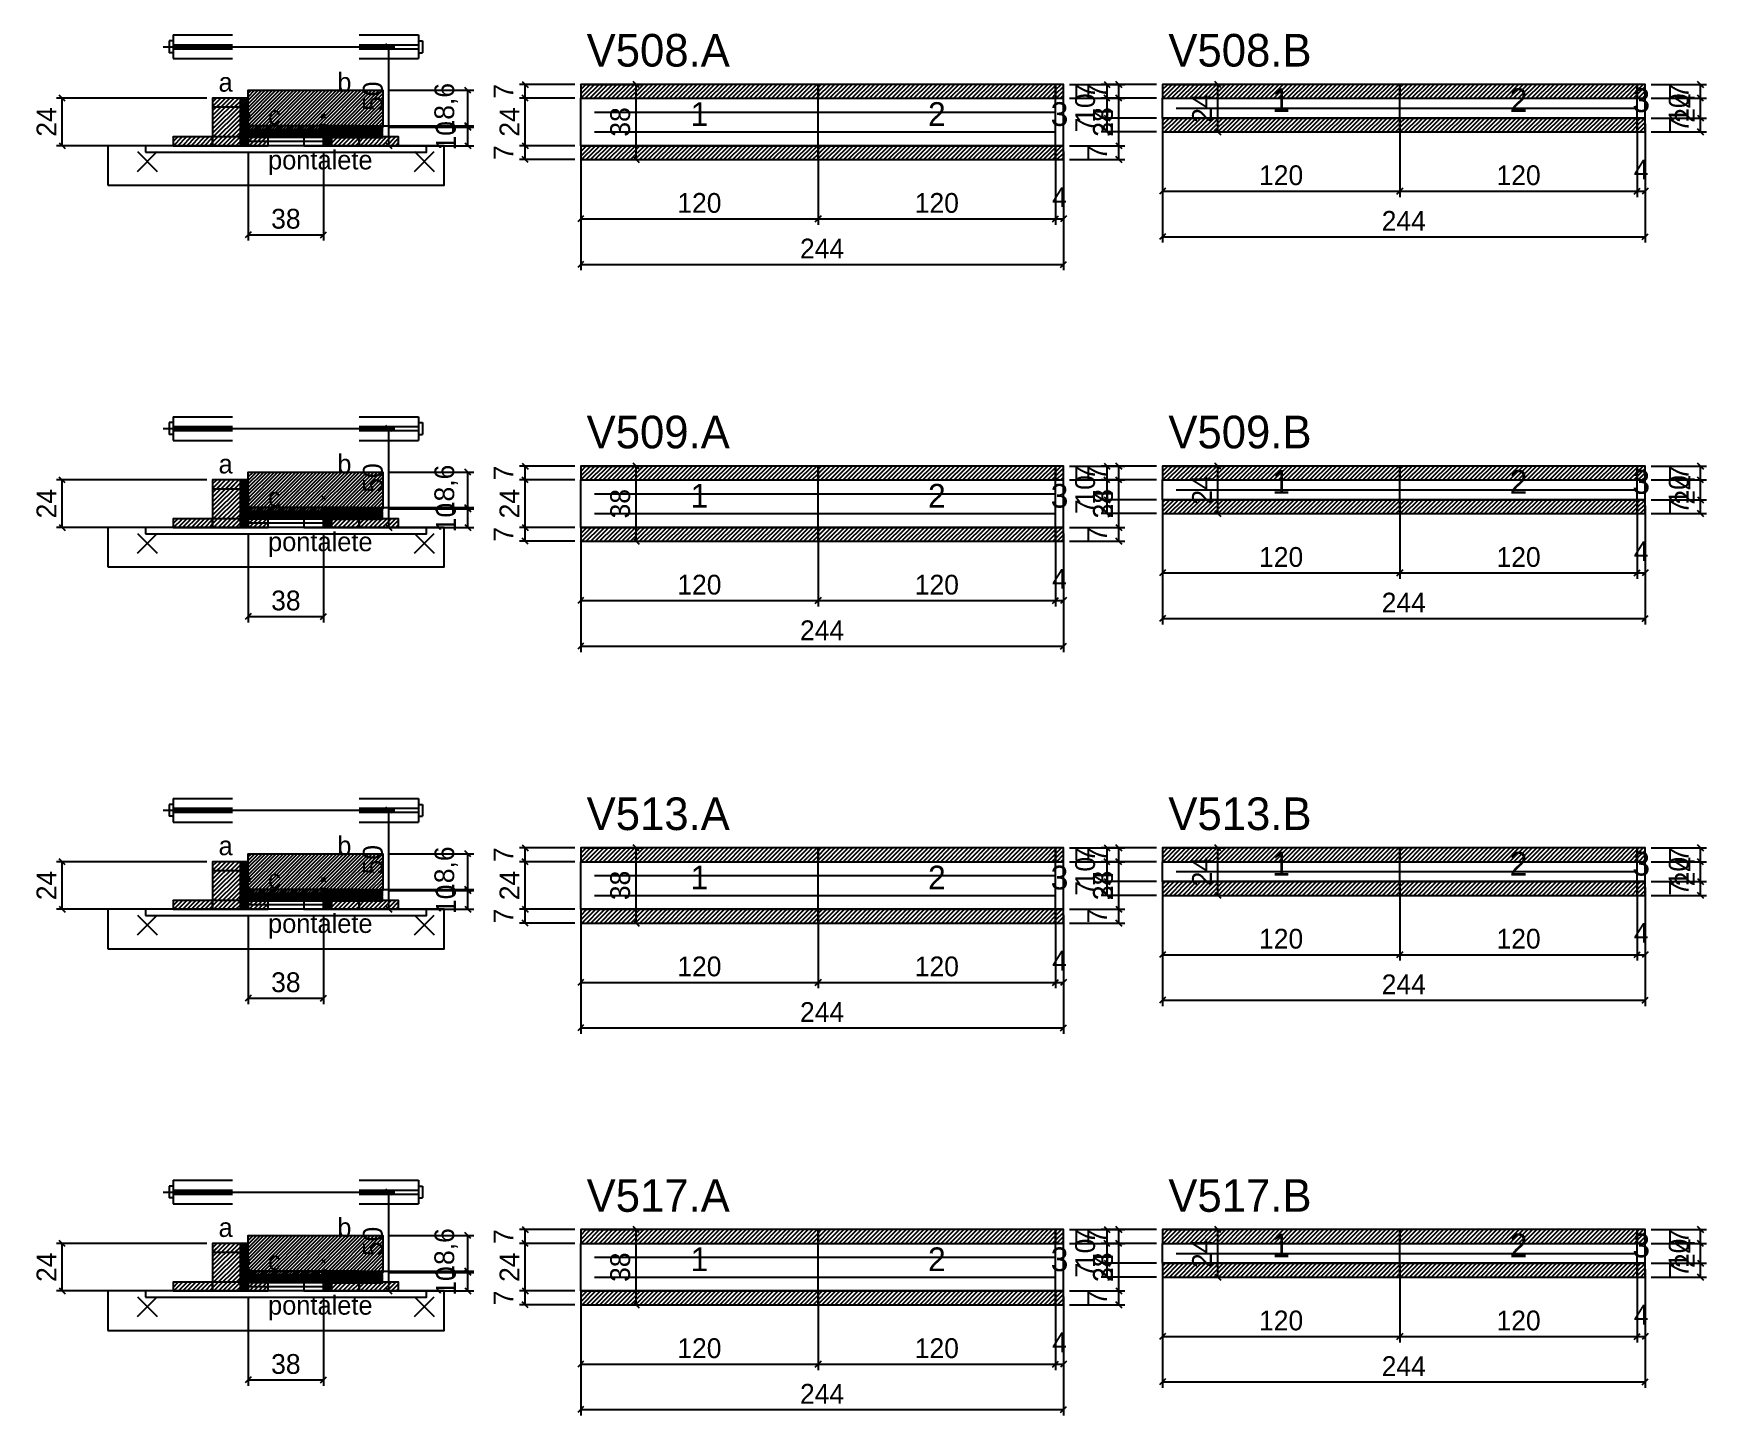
# Model space of a CAD drawing. Extents: x -10500 to 3070, y -5298 to 1250.
# Drawn here: x -69 to 777, y -4526 to -3827 of the extents above; entities that cross this region are included whole.
import ezdxf
from ezdxf.enums import TextEntityAlignment as Align

# ---------------------------------------------------------------- set-up
doc = ezdxf.new("R2010")
doc.units = 0
for name, color, linetype in [('5', 5, 'Continuous'), ('barrote', 126, 'Continuous'), ('CONCRETO', 251, 'Continuous'), ('COTA', 241, 'Continuous'), ('detalhes', 7, 'Continuous'), ('ESTRUTURACAO', 7, 'Continuous'), ('Hachura', 251, 'Continuous'), ('Madeira', 126, 'Continuous'), ('NOMENCLATURA', 7, 'Continuous'), ('Painéis', 200, 'Continuous'), ('presilha', 224, 'Continuous'), ('SARR_2.2x7', 40, 'Continuous'), ('SCO-___-LAJ', 224, 'Continuous'), ('TENSOR', 224, 'Continuous')]:
    doc.layers.add(name, color=color, linetype=linetype)
doc.dimstyles.new('PAINEL', dxfattribs={"dimtxt": 10, "dimasz": 3, "dimexe": 3, "dimexo": 3, "dimgap": 3, "dimtad": 1, "dimblk": 'OBLIQUE', "dimblk1": 'OBLIQUE', "dimcen": 2.5, "dimclrd": 4, "dimclre": 4, "dimclrt": 240, "dimazin": 3, "dimtfac": 1, "dimtmove": 0, "dimatfit": 3})

# ---------------------------------------------------------------- blocks, each defined once
blk = doc.blocks.new('PAR_ESQ')
for p, q in [((-1, -1), (1, 1)), ((-1, 1), (1, -1))]:
    blk.add_line(p, q)
blk = doc.blocks.new('PAR_FUNDO_ESQ')
for p, q in [((-1, -1), (1, 1)), ((-1, 1), (1, -1))]:
    blk.add_line(p, q)
blk = doc.blocks.new('PAR_FUNDO_DIR')
for p, q in [((-1, -1), (1, 1)), ((-1, 1), (1, -1))]:
    blk.add_line(p, q)
blk = doc.blocks.new('par_int_esq')
for p, q in [((-1, -1), (1, 1)), ((-1, 1), (1, -1))]:
    blk.add_line(p, q)
blk = doc.blocks.new('par_int_dir')
for p, q in [((-1, -1), (1, 1)), ((-1, 1), (1, -1))]:
    blk.add_line(p, q)
blk = doc.blocks.new('_OBLIQUE')
at = {"color": 0, "linetype": 'BYBLOCK'}
blk.add_line((-0.5, -0.5), (0.5, 0.5), dxfattribs=at)

msp = doc.modelspace()

# ---------------------------------------------------------------- hatches: boundary and pattern name
at = {"layer": 'COTA'}
h = msp.add_hatch(dxfattribs=at)
h.set_pattern_fill('ANSI31', scale=0.5)
h.paths.add_polyline_path([(208, -3860), (328, -3860), (328, -3853), (208, -3853)])
h = msp.add_hatch(dxfattribs=at)
h.set_pattern_fill('ANSI31', scale=0.5)
h.paths.add_polyline_path([(328, -3860), (448, -3860), (448, -3853), (328, -3853)])
h = msp.add_hatch(dxfattribs=at)
h.set_pattern_fill('ANSI31', scale=0.5)
h.paths.add_polyline_path([(448, -3860), (452, -3860), (452, -3853), (448, -3853)])
h = msp.add_hatch(dxfattribs=at)
h.set_pattern_fill('ANSI31', scale=0.5)
h.paths.add_polyline_path([(502, -3860), (622, -3860), (622, -3853), (502, -3853)])
h = msp.add_hatch(dxfattribs=at)
h.set_pattern_fill('ANSI31', scale=0.5)
h.paths.add_polyline_path([(622, -3860), (742, -3860), (742, -3853), (622, -3853)])
h = msp.add_hatch(dxfattribs=at)
h.set_pattern_fill('ANSI31', scale=0.5)
h.paths.add_polyline_path([(742, -3860), (746, -3860), (746, -3853), (742, -3853)])
h = msp.add_hatch(dxfattribs=at)
h.set_pattern_fill('ANSI31', scale=0.4)
h.paths.add_polyline_path([(40, -3876), (40, -3856), (108, -3856), (108, -3874.6), (78, -3874.6), (78, -3876)])
h = msp.add_hatch(dxfattribs=at)
h.set_pattern_fill('ANSI31', scale=0.5)
h.paths.add_polyline_path([(502, -3877), (622, -3877), (622, -3870), (502, -3870)])
h = msp.add_hatch(dxfattribs=at)
h.set_pattern_fill('ANSI31', scale=0.5)
h.paths.add_polyline_path([(622, -3877), (742, -3877), (742, -3870), (622, -3870)])
h = msp.add_hatch(dxfattribs=at)
h.set_pattern_fill('ANSI31', scale=0.5)
h.paths.add_polyline_path([(742, -3877), (746, -3877), (746, -3870), (742, -3870)])
h = msp.add_hatch(dxfattribs=at)
h.set_pattern_fill('ANSI31', scale=0.5)
h.paths.add_polyline_path([(208, -3891), (328, -3891), (328, -3884), (208, -3884)])
h = msp.add_hatch(dxfattribs=at)
h.set_pattern_fill('ANSI31', scale=0.5)
h.paths.add_polyline_path([(328, -3891), (448, -3891), (448, -3884), (328, -3884)])
h = msp.add_hatch(dxfattribs=at)
h.set_pattern_fill('ANSI31', scale=0.5)
h.paths.add_polyline_path([(448, -3891), (452, -3891), (452, -3884), (448, -3884)])
h = msp.add_hatch(dxfattribs=at)
h.set_pattern_fill('ANSI31', scale=0.4)
h.paths.add_polyline_path([(40, -4069), (40, -4049), (108, -4049), (108, -4067.6), (78, -4067.6), (78, -4069)])
h = msp.add_hatch(dxfattribs=at)
h.set_pattern_fill('ANSI31', scale=0.5)
h.paths.add_polyline_path([(208, -4053), (328, -4053), (328, -4046), (208, -4046)])
h = msp.add_hatch(dxfattribs=at)
h.set_pattern_fill('ANSI31', scale=0.5)
h.paths.add_polyline_path([(328, -4053), (448, -4053), (448, -4046), (328, -4046)])
h = msp.add_hatch(dxfattribs=at)
h.set_pattern_fill('ANSI31', scale=0.5)
h.paths.add_polyline_path([(448, -4053), (452, -4053), (452, -4046), (448, -4046)])
h = msp.add_hatch(dxfattribs=at)
h.set_pattern_fill('ANSI31', scale=0.5)
h.paths.add_polyline_path([(502, -4053), (622, -4053), (622, -4046), (502, -4046)])
h = msp.add_hatch(dxfattribs=at)
h.set_pattern_fill('ANSI31', scale=0.5)
h.paths.add_polyline_path([(622, -4053), (742, -4053), (742, -4046), (622, -4046)])
h = msp.add_hatch(dxfattribs=at)
h.set_pattern_fill('ANSI31', scale=0.5)
h.paths.add_polyline_path([(742, -4053), (746, -4053), (746, -4046), (742, -4046)])
h = msp.add_hatch(dxfattribs=at)
h.set_pattern_fill('ANSI31', scale=0.5)
h.paths.add_polyline_path([(502, -4070), (622, -4070), (622, -4063), (502, -4063)])
h = msp.add_hatch(dxfattribs=at)
h.set_pattern_fill('ANSI31', scale=0.5)
h.paths.add_polyline_path([(622, -4070), (742, -4070), (742, -4063), (622, -4063)])
h = msp.add_hatch(dxfattribs=at)
h.set_pattern_fill('ANSI31', scale=0.5)
h.paths.add_polyline_path([(742, -4070), (746, -4070), (746, -4063), (742, -4063)])
h = msp.add_hatch(dxfattribs=at)
h.set_pattern_fill('ANSI31', scale=0.5)
h.paths.add_polyline_path([(208, -4084), (328, -4084), (328, -4077), (208, -4077)])
h = msp.add_hatch(dxfattribs=at)
h.set_pattern_fill('ANSI31', scale=0.5)
h.paths.add_polyline_path([(328, -4084), (448, -4084), (448, -4077), (328, -4077)])
h = msp.add_hatch(dxfattribs=at)
h.set_pattern_fill('ANSI31', scale=0.5)
h.paths.add_polyline_path([(448, -4084), (452, -4084), (452, -4077), (448, -4077)])
h = msp.add_hatch(dxfattribs=at)
h.set_pattern_fill('ANSI31', scale=0.4)
h.paths.add_polyline_path([(40, -4262), (40, -4242), (108, -4242), (108, -4260.6), (78, -4260.6), (78, -4262)])
h = msp.add_hatch(dxfattribs=at)
h.set_pattern_fill('ANSI31', scale=0.5)
h.paths.add_polyline_path([(208, -4246), (328, -4246), (328, -4239), (208, -4239)])
h = msp.add_hatch(dxfattribs=at)
h.set_pattern_fill('ANSI31', scale=0.5)
h.paths.add_polyline_path([(328, -4246), (448, -4246), (448, -4239), (328, -4239)])
h = msp.add_hatch(dxfattribs=at)
h.set_pattern_fill('ANSI31', scale=0.5)
h.paths.add_polyline_path([(448, -4246), (452, -4246), (452, -4239), (448, -4239)])
h = msp.add_hatch(dxfattribs=at)
h.set_pattern_fill('ANSI31', scale=0.5)
h.paths.add_polyline_path([(502, -4246), (622, -4246), (622, -4239), (502, -4239)])
h = msp.add_hatch(dxfattribs=at)
h.set_pattern_fill('ANSI31', scale=0.5)
h.paths.add_polyline_path([(622, -4246), (742, -4246), (742, -4239), (622, -4239)])
h = msp.add_hatch(dxfattribs=at)
h.set_pattern_fill('ANSI31', scale=0.5)
h.paths.add_polyline_path([(742, -4246), (746, -4246), (746, -4239), (742, -4239)])
h = msp.add_hatch(dxfattribs=at)
h.set_pattern_fill('ANSI31', scale=0.5)
h.paths.add_polyline_path([(502, -4263), (622, -4263), (622, -4256), (502, -4256)])
h = msp.add_hatch(dxfattribs=at)
h.set_pattern_fill('ANSI31', scale=0.5)
h.paths.add_polyline_path([(622, -4263), (742, -4263), (742, -4256), (622, -4256)])
h = msp.add_hatch(dxfattribs=at)
h.set_pattern_fill('ANSI31', scale=0.5)
h.paths.add_polyline_path([(742, -4263), (746, -4263), (746, -4256), (742, -4256)])
h = msp.add_hatch(dxfattribs=at)
h.set_pattern_fill('ANSI31', scale=0.5)
h.paths.add_polyline_path([(208, -4277), (328, -4277), (328, -4270), (208, -4270)])
h = msp.add_hatch(dxfattribs=at)
h.set_pattern_fill('ANSI31', scale=0.5)
h.paths.add_polyline_path([(328, -4277), (448, -4277), (448, -4270), (328, -4270)])
h = msp.add_hatch(dxfattribs=at)
h.set_pattern_fill('ANSI31', scale=0.5)
h.paths.add_polyline_path([(448, -4277), (452, -4277), (452, -4270), (448, -4270)])
h = msp.add_hatch(dxfattribs=at)
h.set_pattern_fill('ANSI31', scale=0.4)
h.paths.add_polyline_path([(40, -4455), (40, -4435), (108, -4435), (108, -4453.6), (78, -4453.6), (78, -4455)])
h = msp.add_hatch(dxfattribs=at)
h.set_pattern_fill('ANSI31', scale=0.5)
h.paths.add_polyline_path([(208, -4439), (328, -4439), (328, -4432), (208, -4432)])
h = msp.add_hatch(dxfattribs=at)
h.set_pattern_fill('ANSI31', scale=0.5)
h.paths.add_polyline_path([(328, -4439), (448, -4439), (448, -4432), (328, -4432)])
h = msp.add_hatch(dxfattribs=at)
h.set_pattern_fill('ANSI31', scale=0.5)
h.paths.add_polyline_path([(448, -4439), (452, -4439), (452, -4432), (448, -4432)])
h = msp.add_hatch(dxfattribs=at)
h.set_pattern_fill('ANSI31', scale=0.5)
h.paths.add_polyline_path([(502, -4439), (622, -4439), (622, -4432), (502, -4432)])
h = msp.add_hatch(dxfattribs=at)
h.set_pattern_fill('ANSI31', scale=0.5)
h.paths.add_polyline_path([(622, -4439), (742, -4439), (742, -4432), (622, -4432)])
h = msp.add_hatch(dxfattribs=at)
h.set_pattern_fill('ANSI31', scale=0.5)
h.paths.add_polyline_path([(742, -4439), (746, -4439), (746, -4432), (742, -4432)])
h = msp.add_hatch(dxfattribs=at)
h.set_pattern_fill('ANSI31', scale=0.5)
h.paths.add_polyline_path([(502, -4456), (622, -4456), (622, -4449), (502, -4449)])
h = msp.add_hatch(dxfattribs=at)
h.set_pattern_fill('ANSI31', scale=0.5)
h.paths.add_polyline_path([(622, -4456), (742, -4456), (742, -4449), (622, -4449)])
h = msp.add_hatch(dxfattribs=at)
h.set_pattern_fill('ANSI31', scale=0.5)
h.paths.add_polyline_path([(742, -4456), (746, -4456), (746, -4449), (742, -4449)])
h = msp.add_hatch(dxfattribs=at)
h.set_pattern_fill('ANSI31', scale=0.5)
h.paths.add_polyline_path([(208, -4470), (328, -4470), (328, -4463), (208, -4463)])
h = msp.add_hatch(dxfattribs=at)
h.set_pattern_fill('ANSI31', scale=0.5)
h.paths.add_polyline_path([(328, -4470), (448, -4470), (448, -4463), (328, -4463)])
h = msp.add_hatch(dxfattribs=at)
h.set_pattern_fill('ANSI31', scale=0.5)
h.paths.add_polyline_path([(448, -4470), (452, -4470), (452, -4463), (448, -4463)])
at = {"layer": 'Hachura'}
h = msp.add_hatch(dxfattribs=at)
h.set_pattern_fill('ANSI31', scale=0.5)
h.paths.add_polyline_path([(22, -3884), (36, -3884), (36, -3860), (22, -3860)])
h = msp.add_hatch(dxfattribs=at)
h.set_pattern_fill('ANSI31', scale=0.5)
h.paths.add_polyline_path([(22, -3864.4), (36, -3864.4), (36, -3860), (22, -3860)])
h = msp.add_hatch(dxfattribs=at)
h.set_pattern_fill('SOLID')
h.paths.add_polyline_path([(36, -3884), (40, -3884), (40, -3860), (36, -3860)])
h = msp.add_hatch(dxfattribs=at)
h.set_pattern_fill('ANSI31', scale=0.5)
h.paths.add_polyline_path([(2, -3884), (22, -3884), (22, -3879.6), (2, -3879.6)])
h = msp.add_hatch(dxfattribs=at)
h.set_pattern_fill('SOLID')
h.paths.add_polyline_path([(40, -3879.6), (78, -3879.6), (78, -3876), (40, -3876)])
h = msp.add_hatch(dxfattribs=at)
h.set_pattern_fill('ANSI31', scale=0.5)
h.paths.add_polyline_path([(40, -3884), (50, -3884), (50, -3879.6), (40, -3879.6)])
h = msp.add_hatch(dxfattribs=at)
h.set_pattern_fill('SOLID')
h.paths.add_polyline_path([(78, -3884), (82, -3884), (82, -3874), (78, -3874)])
h = msp.add_hatch(dxfattribs=at)
h.set_pattern_fill('SOLID')
h.paths.add_polyline_path([(78, -3874), (108, -3874), (108, -3880), (78, -3880)])
h = msp.add_hatch(dxfattribs=at)
h.set_pattern_fill('ANSI31', scale=0.5)
h.paths.add_polyline_path([(82, -3884), (96, -3884), (96, -3874), (82, -3874)])
h = msp.add_hatch(dxfattribs=at)
h.set_pattern_fill('ANSI31', scale=0.5)
h.paths.add_polyline_path([(82, -3878.4), (96, -3878.4), (96, -3874), (82, -3874)])
h = msp.add_hatch(dxfattribs=at)
h.set_pattern_fill('ANSI31', scale=0.5)
h.paths.add_polyline_path([(96, -3884), (116, -3884), (116, -3879.6), (96, -3879.6)])
h = msp.add_hatch(dxfattribs=at)
h.set_pattern_fill('ANSI31', scale=0.5)
h.paths.add_polyline_path([(22, -4077), (36, -4077), (36, -4053), (22, -4053)])
h = msp.add_hatch(dxfattribs=at)
h.set_pattern_fill('ANSI31', scale=0.5)
h.paths.add_polyline_path([(22, -4057.4), (36, -4057.4), (36, -4053), (22, -4053)])
h = msp.add_hatch(dxfattribs=at)
h.set_pattern_fill('SOLID')
h.paths.add_polyline_path([(36, -4077), (40, -4077), (40, -4053), (36, -4053)])
h = msp.add_hatch(dxfattribs=at)
h.set_pattern_fill('SOLID')
h.paths.add_polyline_path([(78, -4077), (82, -4077), (82, -4067), (78, -4067)])
h = msp.add_hatch(dxfattribs=at)
h.set_pattern_fill('SOLID')
h.paths.add_polyline_path([(78, -4067), (108, -4067), (108, -4073), (78, -4073)])
h = msp.add_hatch(dxfattribs=at)
h.set_pattern_fill('ANSI31', scale=0.5)
h.paths.add_polyline_path([(82, -4077), (96, -4077), (96, -4067), (82, -4067)])
h = msp.add_hatch(dxfattribs=at)
h.set_pattern_fill('ANSI31', scale=0.5)
h.paths.add_polyline_path([(82, -4071.4), (96, -4071.4), (96, -4067), (82, -4067)])
h = msp.add_hatch(dxfattribs=at)
h.set_pattern_fill('ANSI31', scale=0.5)
h.paths.add_polyline_path([(2, -4077), (22, -4077), (22, -4072.6), (2, -4072.6)])
h = msp.add_hatch(dxfattribs=at)
h.set_pattern_fill('SOLID')
h.paths.add_polyline_path([(40, -4072.6), (78, -4072.6), (78, -4069), (40, -4069)])
h = msp.add_hatch(dxfattribs=at)
h.set_pattern_fill('ANSI31', scale=0.5)
h.paths.add_polyline_path([(40, -4077), (50, -4077), (50, -4072.6), (40, -4072.6)])
h = msp.add_hatch(dxfattribs=at)
h.set_pattern_fill('ANSI31', scale=0.5)
h.paths.add_polyline_path([(96, -4077), (116, -4077), (116, -4072.6), (96, -4072.6)])
h = msp.add_hatch(dxfattribs=at)
h.set_pattern_fill('ANSI31', scale=0.5)
h.paths.add_polyline_path([(22, -4270), (36, -4270), (36, -4246), (22, -4246)])
h = msp.add_hatch(dxfattribs=at)
h.set_pattern_fill('ANSI31', scale=0.5)
h.paths.add_polyline_path([(22, -4250.4), (36, -4250.4), (36, -4246), (22, -4246)])
h = msp.add_hatch(dxfattribs=at)
h.set_pattern_fill('SOLID')
h.paths.add_polyline_path([(36, -4270), (40, -4270), (40, -4246), (36, -4246)])
h = msp.add_hatch(dxfattribs=at)
h.set_pattern_fill('SOLID')
h.paths.add_polyline_path([(78, -4270), (82, -4270), (82, -4260), (78, -4260)])
h = msp.add_hatch(dxfattribs=at)
h.set_pattern_fill('SOLID')
h.paths.add_polyline_path([(78, -4260), (108, -4260), (108, -4266), (78, -4266)])
h = msp.add_hatch(dxfattribs=at)
h.set_pattern_fill('ANSI31', scale=0.5)
h.paths.add_polyline_path([(82, -4270), (96, -4270), (96, -4260), (82, -4260)])
h = msp.add_hatch(dxfattribs=at)
h.set_pattern_fill('ANSI31', scale=0.5)
h.paths.add_polyline_path([(82, -4264.4), (96, -4264.4), (96, -4260), (82, -4260)])
h = msp.add_hatch(dxfattribs=at)
h.set_pattern_fill('ANSI31', scale=0.5)
h.paths.add_polyline_path([(2, -4270), (22, -4270), (22, -4265.6), (2, -4265.6)])
h = msp.add_hatch(dxfattribs=at)
h.set_pattern_fill('SOLID')
h.paths.add_polyline_path([(40, -4265.6), (78, -4265.6), (78, -4262), (40, -4262)])
h = msp.add_hatch(dxfattribs=at)
h.set_pattern_fill('ANSI31', scale=0.5)
h.paths.add_polyline_path([(40, -4270), (50, -4270), (50, -4265.6), (40, -4265.6)])
h = msp.add_hatch(dxfattribs=at)
h.set_pattern_fill('ANSI31', scale=0.5)
h.paths.add_polyline_path([(96, -4270), (116, -4270), (116, -4265.6), (96, -4265.6)])
h = msp.add_hatch(dxfattribs=at)
h.set_pattern_fill('ANSI31', scale=0.5)
h.paths.add_polyline_path([(22, -4463), (36, -4463), (36, -4439), (22, -4439)])
h = msp.add_hatch(dxfattribs=at)
h.set_pattern_fill('ANSI31', scale=0.5)
h.paths.add_polyline_path([(22, -4443.4), (36, -4443.4), (36, -4439), (22, -4439)])
h = msp.add_hatch(dxfattribs=at)
h.set_pattern_fill('SOLID')
h.paths.add_polyline_path([(36, -4463), (40, -4463), (40, -4439), (36, -4439)])
h = msp.add_hatch(dxfattribs=at)
h.set_pattern_fill('SOLID')
h.paths.add_polyline_path([(40, -4458.6), (78, -4458.6), (78, -4455), (40, -4455)])
h = msp.add_hatch(dxfattribs=at)
h.set_pattern_fill('SOLID')
h.paths.add_polyline_path([(78, -4463), (82, -4463), (82, -4453), (78, -4453)])
h = msp.add_hatch(dxfattribs=at)
h.set_pattern_fill('SOLID')
h.paths.add_polyline_path([(78, -4453), (108, -4453), (108, -4459), (78, -4459)])
h = msp.add_hatch(dxfattribs=at)
h.set_pattern_fill('ANSI31', scale=0.5)
h.paths.add_polyline_path([(82, -4463), (96, -4463), (96, -4453), (82, -4453)])
h = msp.add_hatch(dxfattribs=at)
h.set_pattern_fill('ANSI31', scale=0.5)
h.paths.add_polyline_path([(82, -4457.4), (96, -4457.4), (96, -4453), (82, -4453)])
h = msp.add_hatch(dxfattribs=at)
h.set_pattern_fill('ANSI31', scale=0.5)
h.paths.add_polyline_path([(2, -4463), (22, -4463), (22, -4458.6), (2, -4458.6)])
h = msp.add_hatch(dxfattribs=at)
h.set_pattern_fill('ANSI31', scale=0.5)
h.paths.add_polyline_path([(40, -4463), (50, -4463), (50, -4458.6), (40, -4458.6)])
h = msp.add_hatch(dxfattribs=at)
h.set_pattern_fill('ANSI31', scale=0.5)
h.paths.add_polyline_path([(96, -4463), (116, -4463), (116, -4458.6), (96, -4458.6)])
at = {"layer": 'HACHURACONCRETO'}
h = msp.add_hatch(dxfattribs=at)
h.set_pattern_fill('ANSI31', scale=0.3)
h.paths.add_polyline_path([(40, -3879.6), (78, -3879.6), (78, -3874), (40, -3874)])
h = msp.add_hatch(dxfattribs=at)
h.set_pattern_fill('ANSI31', scale=0.3)
h.paths.add_polyline_path([(40, -4072.6), (78, -4072.6), (78, -4067), (40, -4067)])
h = msp.add_hatch(dxfattribs=at)
h.set_pattern_fill('ANSI31', scale=0.3)
h.paths.add_polyline_path([(40, -4265.6), (78, -4265.6), (78, -4260), (40, -4260)])
h = msp.add_hatch(dxfattribs=at)
h.set_pattern_fill('ANSI31', scale=0.3)
h.paths.add_polyline_path([(40, -4458.6), (78, -4458.6), (78, -4453), (40, -4453)])

# ---------------------------------------------------------------- linework, layer by layer
for p, q in [((2, -3828), (32, -3828)), ((2, -3828), (2, -3840)), ((96, -3828), (126, -3828)), ((126, -3828), (126, -3840)), ((0, -3831), (0, -3837)), ((2, -3831), (0, -3831)), ((2, -3837), (0, -3837)), ((2, -3833), (32, -3833)), ((2, -3835), (32, -3835)), ((96, -3833), (126, -3833)), ((96, -3835), (126, -3835)), ((126, -3831), (128, -3831)), ((126, -3837), (128, -3837)), ((128, -3831), (128, -3837)), ((2, -3840), (32, -3840)), ((96, -3840), (126, -3840)), ((0, -4024), (0, -4030)), ((2, -4024), (0, -4024)), ((2, -4021), (32, -4021)), ((2, -4021), (2, -4033)), ((96, -4021), (126, -4021)), ((126, -4021), (126, -4033)), ((126, -4024), (128, -4024)), ((128, -4024), (128, -4030)), ((2, -4030), (0, -4030)), ((2, -4026), (32, -4026)), ((2, -4028), (32, -4028)), ((2, -4033), (32, -4033)), ((96, -4026), (126, -4026)), ((96, -4028), (126, -4028)), ((96, -4033), (126, -4033)), ((126, -4030), (128, -4030)), ((0, -4217), (0, -4223)), ((2, -4217), (0, -4217)), ((2, -4214), (32, -4214)), ((2, -4214), (2, -4226)), ((2, -4219), (32, -4219)), ((96, -4214), (126, -4214)), ((96, -4219), (126, -4219)), ((126, -4214), (126, -4226)), ((126, -4217), (128, -4217)), ((128, -4217), (128, -4223)), ((2, -4223), (0, -4223)), ((2, -4221), (32, -4221)), ((2, -4226), (32, -4226)), ((96, -4221), (126, -4221)), ((96, -4226), (126, -4226)), ((126, -4223), (128, -4223)), ((0, -4410), (0, -4416)), ((2, -4410), (0, -4410)), ((2, -4407), (32, -4407)), ((2, -4407), (2, -4419)), ((2, -4412), (32, -4412)), ((96, -4407), (126, -4407)), ((96, -4412), (126, -4412)), ((126, -4407), (126, -4419)), ((126, -4410), (128, -4410)), ((128, -4410), (128, -4416)), ((2, -4416), (0, -4416)), ((2, -4414), (32, -4414)), ((2, -4419), (32, -4419)), ((96, -4414), (126, -4414)), ((96, -4419), (126, -4419)), ((126, -4416), (128, -4416))]:
    msp.add_line(p, q)
at = {"layer": 'BARRA_ANCORAGEM'}
for p, q in [((40, -3876.3), (78, -3876.3)), ((40, -3878.3), (40, -3876.3)), ((40, -3878.3), (78, -3878.3)), ((40, -3879.7), (78, -3879.7)), ((40, -3881.7), (40, -3879.7)), ((78, -3878.3), (78, -3876.3)), ((78, -3881.7), (78, -3879.7)), ((40, -3881.7), (78, -3881.7)), ((40, -4069.3), (78, -4069.3)), ((40, -4071.3), (40, -4069.3)), ((40, -4071.3), (78, -4071.3)), ((40, -4072.7), (78, -4072.7)), ((40, -4074.7), (40, -4072.7)), ((40, -4074.7), (78, -4074.7)), ((78, -4071.3), (78, -4069.3)), ((78, -4074.7), (78, -4072.7)), ((40, -4262.3), (78, -4262.3)), ((40, -4264.3), (40, -4262.3)), ((40, -4264.3), (78, -4264.3)), ((40, -4265.7), (78, -4265.7)), ((40, -4267.7), (40, -4265.7)), ((40, -4267.7), (78, -4267.7)), ((78, -4264.3), (78, -4262.3)), ((78, -4267.7), (78, -4265.7)), ((40, -4455.3), (78, -4455.3)), ((40, -4457.3), (40, -4455.3)), ((78, -4457.3), (78, -4455.3)), ((40, -4457.3), (78, -4457.3)), ((40, -4458.7), (78, -4458.7)), ((40, -4460.7), (40, -4458.7)), ((40, -4460.7), (78, -4460.7)), ((78, -4460.7), (78, -4458.7))]:
    msp.add_line(p, q, dxfattribs=at)
at = {"layer": 'barrote'}
for points in [[(-31, -3904), (139, -3904), (139, -3884), (-31, -3884)], [(-31, -4097), (139, -4097), (139, -4077), (-31, -4077)], [(-31, -4290), (139, -4290), (139, -4270), (-31, -4270)], [(-31, -4483), (139, -4483), (139, -4463), (-31, -4463)]]:
    msp.add_lwpolyline(points, close=True, dxfattribs=at)
at = {"layer": 'CONCRETO'}
for points in [[(40, -3876), (40, -3856), (108, -3856), (108, -3874.6), (78, -3874.6), (78, -3876)], [(40, -4069), (40, -4049), (108, -4049), (108, -4067.6), (78, -4067.6), (78, -4069)], [(40, -4262), (40, -4242), (108, -4242), (108, -4260.6), (78, -4260.6), (78, -4262)], [(40, -4455), (40, -4435), (108, -4435), (108, -4453.6), (78, -4453.6), (78, -4455)]]:
    msp.add_lwpolyline(points, close=True, dxfattribs=at)
at = {"layer": 'HACHURACONCRETO'}
for points in [[(40, -3879.6), (78, -3879.6), (78, -3874), (40, -3874)], [(40, -4072.6), (78, -4072.6), (78, -4067), (40, -4067)], [(40, -4265.6), (78, -4265.6), (78, -4260), (40, -4260)], [(40, -4458.6), (78, -4458.6), (78, -4453), (40, -4453)]]:
    msp.add_lwpolyline(points, close=True, dxfattribs=at)
at = {"layer": 'Madeira'}
for points in [[(22, -3884), (36, -3884), (36, -3860), (22, -3860)], [(22, -3864.4), (36, -3864.4), (36, -3860), (22, -3860)], [(2, -3884), (22, -3884), (22, -3879.6), (2, -3879.6)], [(22, -3884), (36, -3884), (36, -3879.6), (22, -3879.6)], [(40, -3884), (50, -3884), (50, -3879.6), (40, -3879.6)], [(68, -3884), (78, -3884), (78, -3879.6), (68, -3879.6)], [(82, -3884), (96, -3884), (96, -3874), (82, -3874)], [(82, -3878.4), (96, -3878.4), (96, -3874), (82, -3874)], [(96, -3884), (116, -3884), (116, -3879.6), (96, -3879.6)], [(22, -4077), (36, -4077), (36, -4053), (22, -4053)], [(22, -4057.4), (36, -4057.4), (36, -4053), (22, -4053)], [(82, -4077), (96, -4077), (96, -4067), (82, -4067)], [(82, -4071.4), (96, -4071.4), (96, -4067), (82, -4067)], [(2, -4077), (22, -4077), (22, -4072.6), (2, -4072.6)], [(22, -4077), (36, -4077), (36, -4072.6), (22, -4072.6)], [(40, -4077), (50, -4077), (50, -4072.6), (40, -4072.6)], [(68, -4077), (78, -4077), (78, -4072.6), (68, -4072.6)], [(96, -4077), (116, -4077), (116, -4072.6), (96, -4072.6)], [(22, -4270), (36, -4270), (36, -4246), (22, -4246)], [(22, -4250.4), (36, -4250.4), (36, -4246), (22, -4246)], [(82, -4270), (96, -4270), (96, -4260), (82, -4260)], [(82, -4264.4), (96, -4264.4), (96, -4260), (82, -4260)], [(2, -4270), (22, -4270), (22, -4265.6), (2, -4265.6)], [(22, -4270), (36, -4270), (36, -4265.6), (22, -4265.6)], [(40, -4270), (50, -4270), (50, -4265.6), (40, -4265.6)], [(68, -4270), (78, -4270), (78, -4265.6), (68, -4265.6)], [(96, -4270), (116, -4270), (116, -4265.6), (96, -4265.6)], [(22, -4463), (36, -4463), (36, -4439), (22, -4439)], [(22, -4443.4), (36, -4443.4), (36, -4439), (22, -4439)], [(82, -4463), (96, -4463), (96, -4453), (82, -4453)], [(82, -4457.4), (96, -4457.4), (96, -4453), (82, -4453)], [(2, -4463), (22, -4463), (22, -4458.6), (2, -4458.6)], [(22, -4463), (36, -4463), (36, -4458.6), (22, -4458.6)], [(40, -4463), (50, -4463), (50, -4458.6), (40, -4458.6)], [(68, -4463), (78, -4463), (78, -4458.6), (68, -4458.6)], [(96, -4463), (116, -4463), (116, -4458.6), (96, -4458.6)]]:
    msp.add_lwpolyline(points, close=True, dxfattribs=at)
at = {"layer": 'Painéis'}
for p, q in [((208, -3860), (328, -3860)), ((208, -3884), (208, -3860)), ((328, -3884), (328, -3860)), ((328, -3884), (328, -3860)), ((328, -3860), (448, -3860)), ((328, -3884), (328, -3860)), ((448, -3884), (448, -3860)), ((448, -3884), (448, -3860)), ((448, -3860), (452, -3860)), ((448, -3884), (448, -3860)), ((452, -3884), (452, -3860)), ((502, -3860), (622, -3860)), ((502, -3870), (502, -3860)), ((622, -3870), (622, -3860)), ((622, -3870), (622, -3860)), ((622, -3860), (742, -3860)), ((622, -3870), (622, -3860)), ((742, -3870), (742, -3860)), ((742, -3870), (742, -3860)), ((742, -3860), (746, -3860)), ((742, -3870), (742, -3860)), ((746, -3870), (746, -3860)), ((502, -3870), (622, -3870)), ((622, -3870), (742, -3870)), ((742, -3870), (746, -3870)), ((208, -3884), (328, -3884)), ((328, -3884), (448, -3884)), ((448, -3884), (452, -3884)), ((208, -4053), (328, -4053)), ((208, -4077), (208, -4053)), ((328, -4077), (328, -4053)), ((328, -4077), (328, -4053)), ((328, -4053), (448, -4053)), ((328, -4077), (328, -4053)), ((448, -4077), (448, -4053)), ((448, -4077), (448, -4053)), ((448, -4053), (452, -4053)), ((448, -4077), (448, -4053)), ((452, -4077), (452, -4053)), ((502, -4053), (622, -4053)), ((502, -4063), (502, -4053)), ((622, -4063), (622, -4053)), ((622, -4063), (622, -4053)), ((622, -4053), (742, -4053)), ((622, -4063), (622, -4053)), ((742, -4063), (742, -4053)), ((742, -4063), (742, -4053)), ((742, -4053), (746, -4053)), ((742, -4063), (742, -4053)), ((746, -4063), (746, -4053)), ((502, -4063), (622, -4063)), ((622, -4063), (742, -4063)), ((742, -4063), (746, -4063)), ((208, -4077), (328, -4077)), ((328, -4077), (448, -4077)), ((448, -4077), (452, -4077)), ((208, -4246), (328, -4246)), ((208, -4270), (208, -4246)), ((328, -4270), (328, -4246)), ((328, -4270), (328, -4246)), ((328, -4246), (448, -4246)), ((328, -4270), (328, -4246)), ((448, -4270), (448, -4246)), ((448, -4270), (448, -4246)), ((448, -4246), (452, -4246)), ((448, -4270), (448, -4246)), ((452, -4270), (452, -4246)), ((502, -4246), (622, -4246)), ((502, -4256), (502, -4246)), ((622, -4256), (622, -4246)), ((622, -4256), (622, -4246)), ((622, -4246), (742, -4246)), ((622, -4256), (622, -4246)), ((742, -4256), (742, -4246)), ((742, -4256), (742, -4246)), ((742, -4246), (746, -4246)), ((742, -4256), (742, -4246)), ((746, -4256), (746, -4246)), ((502, -4256), (622, -4256)), ((622, -4256), (742, -4256)), ((742, -4256), (746, -4256)), ((208, -4270), (328, -4270)), ((328, -4270), (448, -4270)), ((448, -4270), (452, -4270)), ((208, -4439), (328, -4439)), ((208, -4463), (208, -4439)), ((328, -4463), (328, -4439)), ((328, -4463), (328, -4439)), ((328, -4439), (448, -4439)), ((328, -4463), (328, -4439)), ((448, -4463), (448, -4439)), ((448, -4463), (448, -4439)), ((448, -4439), (452, -4439)), ((448, -4463), (448, -4439)), ((452, -4463), (452, -4439)), ((502, -4439), (622, -4439)), ((502, -4449), (502, -4439)), ((622, -4449), (622, -4439)), ((622, -4449), (622, -4439)), ((622, -4439), (742, -4439)), ((622, -4449), (622, -4439)), ((742, -4449), (742, -4439)), ((742, -4449), (742, -4439)), ((742, -4439), (746, -4439)), ((742, -4449), (742, -4439)), ((746, -4449), (746, -4439)), ((502, -4449), (622, -4449)), ((622, -4449), (742, -4449)), ((742, -4449), (746, -4449)), ((208, -4463), (328, -4463)), ((328, -4463), (448, -4463)), ((448, -4463), (452, -4463))]:
    msp.add_line(p, q, dxfattribs=at)
for points in [[(36, -3884), (40, -3884), (40, -3860), (36, -3860)], [(40, -3879.6), (78, -3879.6), (78, -3876), (40, -3876)], [(78, -3884), (82, -3884), (82, -3874), (78, -3874)], [(78, -3874), (108, -3874), (108, -3874.6), (78, -3874.6)], [(36, -4077), (40, -4077), (40, -4053), (36, -4053)], [(78, -4077), (82, -4077), (82, -4067), (78, -4067)], [(78, -4067), (108, -4067), (108, -4067.6), (78, -4067.6)], [(40, -4072.6), (78, -4072.6), (78, -4069), (40, -4069)], [(36, -4270), (40, -4270), (40, -4246), (36, -4246)], [(78, -4270), (82, -4270), (82, -4260), (78, -4260)], [(78, -4260), (108, -4260), (108, -4260.6), (78, -4260.6)], [(40, -4265.6), (78, -4265.6), (78, -4262), (40, -4262)], [(36, -4463), (40, -4463), (40, -4439), (36, -4439)], [(40, -4458.6), (78, -4458.6), (78, -4455), (40, -4455)], [(78, -4463), (82, -4463), (82, -4453), (78, -4453)], [(78, -4453), (108, -4453), (108, -4453.6), (78, -4453.6)]]:
    msp.add_lwpolyline(points, close=True, dxfattribs=at)
at = {"layer": 'presilha'}
for p, q in [((-16, -3897), (-6, -3887)), ((-16, -3887), (-6, -3897)), ((124, -3897), (134, -3887)), ((124, -3887), (134, -3897)), ((-16, -4090), (-6, -4080)), ((-16, -4080), (-6, -4090)), ((124, -4090), (134, -4080)), ((124, -4080), (134, -4090)), ((-16, -4283), (-6, -4273)), ((-16, -4273), (-6, -4283)), ((124, -4283), (134, -4273)), ((124, -4273), (134, -4283)), ((-16, -4476), (-6, -4466)), ((-16, -4466), (-6, -4476)), ((124, -4476), (134, -4466)), ((124, -4466), (134, -4476))]:
    msp.add_line(p, q, dxfattribs=at)
at = {"layer": 'SARR_2.2x7'}
for points in [[(215, -3867), (328, -3867)], [(215, -3867), (328, -3867)], [(328, -3867), (448, -3867)], [(328, -3867), (448, -3867)], [(509, -3865), (622, -3865)], [(509, -3865), (622, -3865)], [(622, -3865), (742, -3865)], [(622, -3865), (742, -3865)], [(215, -3877), (328, -3877)], [(215, -3877), (328, -3877)], [(328, -3877), (448, -3877)], [(328, -3877), (448, -3877)], [(509, -4058), (622, -4058)], [(509, -4058), (622, -4058)], [(622, -4058), (742, -4058)], [(622, -4058), (742, -4058)], [(215, -4060), (328, -4060)], [(215, -4060), (328, -4060)], [(328, -4060), (448, -4060)], [(328, -4060), (448, -4060)], [(215, -4070), (328, -4070)], [(215, -4070), (328, -4070)], [(328, -4070), (448, -4070)], [(328, -4070), (448, -4070)], [(215, -4253), (328, -4253)], [(215, -4253), (328, -4253)], [(328, -4253), (448, -4253)], [(328, -4253), (448, -4253)], [(509, -4251), (622, -4251)], [(509, -4251), (622, -4251)], [(622, -4251), (742, -4251)], [(622, -4251), (742, -4251)], [(215, -4263), (328, -4263)], [(215, -4263), (328, -4263)], [(328, -4263), (448, -4263)], [(328, -4263), (448, -4263)], [(215, -4446), (328, -4446)], [(215, -4446), (328, -4446)], [(328, -4446), (448, -4446)], [(328, -4446), (448, -4446)], [(509, -4444), (622, -4444)], [(509, -4444), (622, -4444)], [(622, -4444), (742, -4444)], [(622, -4444), (742, -4444)], [(215, -4456), (328, -4456)], [(215, -4456), (328, -4456)], [(328, -4456), (448, -4456)], [(328, -4456), (448, -4456)]]:
    msp.add_lwpolyline(points, dxfattribs=at)
at = {"layer": 'SARRAFO_2_2X7'}
for p, q in [((36, -3869.2), (36, -3864.8)), ((36, -3864.8), (40, -3864.8)), ((36, -3869.2), (40, -3869.2)), ((40, -3869.2), (40, -3864.8)), ((36, -3879.2), (36, -3874.8)), ((36, -3874.8), (40, -3874.8)), ((36, -3879.2), (40, -3879.2)), ((40, -3879.2), (40, -3874.8)), ((78, -3881.2), (78, -3876.8)), ((78, -3876.8), (82, -3876.8)), ((82, -3881.2), (82, -3876.8)), ((78, -3881.2), (82, -3881.2)), ((36, -4062.2), (36, -4057.8)), ((36, -4057.8), (40, -4057.8)), ((40, -4062.2), (40, -4057.8)), ((36, -4062.2), (40, -4062.2)), ((36, -4072.2), (36, -4067.8)), ((36, -4067.8), (40, -4067.8)), ((36, -4072.2), (40, -4072.2)), ((40, -4072.2), (40, -4067.8)), ((78, -4074.2), (78, -4069.8)), ((78, -4069.8), (82, -4069.8)), ((78, -4074.2), (82, -4074.2)), ((82, -4074.2), (82, -4069.8)), ((36, -4255.2), (36, -4250.8)), ((36, -4250.8), (40, -4250.8)), ((40, -4255.2), (40, -4250.8)), ((36, -4255.2), (40, -4255.2)), ((36, -4265.2), (36, -4260.8)), ((36, -4260.8), (40, -4260.8)), ((40, -4265.2), (40, -4260.8)), ((36, -4265.2), (40, -4265.2)), ((78, -4267.2), (78, -4262.8)), ((78, -4262.8), (82, -4262.8)), ((78, -4267.2), (82, -4267.2)), ((82, -4267.2), (82, -4262.8)), ((36, -4448.2), (36, -4443.8)), ((36, -4443.8), (40, -4443.8)), ((40, -4448.2), (40, -4443.8)), ((36, -4448.2), (40, -4448.2)), ((36, -4458.2), (36, -4453.8)), ((36, -4453.8), (40, -4453.8)), ((40, -4458.2), (40, -4453.8)), ((78, -4460.2), (78, -4455.8)), ((78, -4455.8), (82, -4455.8)), ((82, -4460.2), (82, -4455.8)), ((36, -4458.2), (40, -4458.2)), ((78, -4460.2), (82, -4460.2))]:
    msp.add_line(p, q, dxfattribs=at)
at = {"layer": 'SCO-___-LAJ'}
for points in [[(208, -3860), (328, -3860), (328, -3853), (208, -3853)], [(328, -3860), (448, -3860), (448, -3853), (328, -3853)], [(448, -3860), (452, -3860), (452, -3853), (448, -3853)], [(502, -3860), (622, -3860), (622, -3853), (502, -3853)], [(622, -3860), (742, -3860), (742, -3853), (622, -3853)], [(742, -3860), (746, -3860), (746, -3853), (742, -3853)], [(502, -3877), (622, -3877), (622, -3870), (502, -3870)], [(622, -3877), (742, -3877), (742, -3870), (622, -3870)], [(742, -3877), (746, -3877), (746, -3870), (742, -3870)], [(-12, -3887.2), (130, -3887.2), (130, -3884), (-12, -3884)], [(208, -3891), (328, -3891), (328, -3884), (208, -3884)], [(328, -3891), (448, -3891), (448, -3884), (328, -3884)], [(448, -3891), (452, -3891), (452, -3884), (448, -3884)], [(208, -4053), (328, -4053), (328, -4046), (208, -4046)], [(328, -4053), (448, -4053), (448, -4046), (328, -4046)], [(448, -4053), (452, -4053), (452, -4046), (448, -4046)], [(502, -4053), (622, -4053), (622, -4046), (502, -4046)], [(622, -4053), (742, -4053), (742, -4046), (622, -4046)], [(742, -4053), (746, -4053), (746, -4046), (742, -4046)], [(502, -4070), (622, -4070), (622, -4063), (502, -4063)], [(622, -4070), (742, -4070), (742, -4063), (622, -4063)], [(742, -4070), (746, -4070), (746, -4063), (742, -4063)], [(-12, -4080.2), (130, -4080.2), (130, -4077), (-12, -4077)], [(208, -4084), (328, -4084), (328, -4077), (208, -4077)], [(328, -4084), (448, -4084), (448, -4077), (328, -4077)], [(448, -4084), (452, -4084), (452, -4077), (448, -4077)], [(208, -4246), (328, -4246), (328, -4239), (208, -4239)], [(328, -4246), (448, -4246), (448, -4239), (328, -4239)], [(448, -4246), (452, -4246), (452, -4239), (448, -4239)], [(502, -4246), (622, -4246), (622, -4239), (502, -4239)], [(622, -4246), (742, -4246), (742, -4239), (622, -4239)], [(742, -4246), (746, -4246), (746, -4239), (742, -4239)], [(502, -4263), (622, -4263), (622, -4256), (502, -4256)], [(622, -4263), (742, -4263), (742, -4256), (622, -4256)], [(742, -4263), (746, -4263), (746, -4256), (742, -4256)], [(-12, -4273.2), (130, -4273.2), (130, -4270), (-12, -4270)], [(208, -4277), (328, -4277), (328, -4270), (208, -4270)], [(328, -4277), (448, -4277), (448, -4270), (328, -4270)], [(448, -4277), (452, -4277), (452, -4270), (448, -4270)], [(208, -4439), (328, -4439), (328, -4432), (208, -4432)], [(328, -4439), (448, -4439), (448, -4432), (328, -4432)], [(448, -4439), (452, -4439), (452, -4432), (448, -4432)], [(502, -4439), (622, -4439), (622, -4432), (502, -4432)], [(622, -4439), (742, -4439), (742, -4432), (622, -4432)], [(742, -4439), (746, -4439), (746, -4432), (742, -4432)], [(502, -4456), (622, -4456), (622, -4449), (502, -4449)], [(622, -4456), (742, -4456), (742, -4449), (622, -4449)], [(742, -4456), (746, -4456), (746, -4449), (742, -4449)], [(-12, -4466.2), (130, -4466.2), (130, -4463), (-12, -4463)], [(208, -4470), (328, -4470), (328, -4463), (208, -4463)], [(328, -4470), (448, -4470), (448, -4463), (328, -4463)], [(448, -4470), (452, -4470), (452, -4463), (448, -4463)]]:
    msp.add_lwpolyline(points, close=True, dxfattribs=at)
at = {"layer": 'TENSOR'}
for p, q in [((-3, -3834), (106, -3834)), ((-3, -4027), (106, -4027)), ((-3, -4220), (106, -4220)), ((-3, -4413), (106, -4413))]:
    msp.add_line(p, q, dxfattribs=at)

# ---------------------------------------------------------------- block references
at = {"layer": 'Painéis'}
for name, p in [('par_int_esq', (40, -3869)), ('par_int_dir', (78, -3869)), ('PAR_ESQ', (36, -3879)), ('PAR_FUNDO_ESQ', (40, -3874)), ('PAR_FUNDO_DIR', (78, -3874)), ('par_int_esq', (40, -4062)), ('PAR_FUNDO_ESQ', (40, -4067)), ('par_int_dir', (78, -4062)), ('PAR_FUNDO_DIR', (78, -4067)), ('PAR_ESQ', (36, -4072)), ('par_int_esq', (40, -4255)), ('PAR_FUNDO_ESQ', (40, -4260)), ('par_int_dir', (78, -4255)), ('PAR_FUNDO_DIR', (78, -4260)), ('PAR_ESQ', (36, -4265)), ('par_int_esq', (40, -4448)), ('par_int_dir', (78, -4448)), ('PAR_FUNDO_ESQ', (40, -4453)), ('PAR_FUNDO_DIR', (78, -4453)), ('PAR_ESQ', (36, -4458))]:
    msp.add_blockref(name, p, dxfattribs=at)

# ---------------------------------------------------------------- texts
at = {"layer": '5'}
for s, p in [('1', (562, -3861)), ('2', (682, -3861)), ('3', (744, -3861)), ('1', (268, -3868)), ('2', (388, -3868)), ('3', (450, -3868)), ('1', (562, -4054)), ('2', (682, -4054)), ('3', (744, -4054)), ('1', (268, -4061)), ('2', (388, -4061)), ('3', (450, -4061)), ('1', (562, -4247)), ('2', (682, -4247)), ('3', (744, -4247)), ('1', (268, -4254)), ('2', (388, -4254)), ('3', (450, -4254)), ('1', (562, -4440)), ('2', (682, -4440)), ('3', (744, -4440)), ('1', (268, -4447)), ('2', (388, -4447)), ('3', (450, -4447))]:
    msp.add_text(s, height=12, dxfattribs=at).set_placement(p, align=Align.MIDDLE_CENTER)
at = {"layer": 'detalhes'}
for s, p in [('b', (85, -3856.7)), ('a', (25, -3856.7)), ('c', (50, -3873.5)), ('b', (85, -4049.7)), ('a', (25, -4049.7)), ('c', (50, -4066.5)), ('a', (25, -4242.7)), ('b', (85, -4242.7)), ('c', (50, -4259.5)), ('a', (25, -4435.7)), ('b', (85, -4435.7)), ('c', (50, -4452.5))]:
    msp.add_text(s, height=9.6, dxfattribs=at).set_placement(p)
at = {"layer": 'ESTRUTURACAO'}
for p in [(50, -3896), (50, -4089), (50, -4282), (50, -4475)]:
    msp.add_text('pontalete', height=9.6, dxfattribs=at).set_placement(p)
at = {"layer": 'NOMENCLATURA'}
for s, p in [('V508.A', (211, -3844)), ('V508.B', (505, -3844)), ('V509.A', (211, -4037)), ('V509.B', (505, -4037)), ('V513.A', (211, -4230)), ('V513.B', (505, -4230)), ('V517.A', (211, -4423)), ('V517.B', (505, -4423))]:
    msp.add_text(s, height=16.5, dxfattribs=at).set_placement(p)

# ---------------------------------------------------------------- dimensions: what is measured, and where the dimension line sits
at = {"layer": 'COTA'}
for base, p1, p2 in [((111, -3884), (96, -3884), (96, -3834)), ((151, -3874.6), (108, -3874.6), (108, -3856)), ((180, -3860), (208, -3860), (208, -3853)), ((236, -3891), (208, -3891), (208, -3853)), ((480, -3891), (452, -3891), (452, -3853)), ((480, -3860), (452, -3860), (452, -3853)), ((474, -3860), (502, -3860), (502, -3853)), ((530, -3877), (502, -3877), (502, -3853)), ((774, -3877), (746, -3877), (746, -3853)), ((774, -3860), (746, -3860), (746, -3853)), ((-54, -3884), (2, -3884), (22, -3860)), ((180, -3884), (208, -3884), (208, -3860)), ((480, -3884), (452, -3884), (452, -3860)), ((474, -3870), (502, -3870), (502, -3860)), ((774, -3870), (746, -3870), (746, -3860)), ((151, -3884), (96, -3884), (96, -3874)), ((474, -3877), (502, -3877), (502, -3870)), ((774, -3877), (746, -3877), (746, -3870)), ((180, -3891), (208, -3891), (208, -3884)), ((480, -3891), (452, -3891), (452, -3884)), ((111, -4077), (96, -4077), (96, -4027)), ((151, -4067.6), (108, -4067.6), (108, -4049)), ((180, -4053), (208, -4053), (208, -4046)), ((236, -4084), (208, -4084), (208, -4046)), ((480, -4084), (452, -4084), (452, -4046)), ((480, -4053), (452, -4053), (452, -4046)), ((474, -4053), (502, -4053), (502, -4046)), ((530, -4070), (502, -4070), (502, -4046)), ((774, -4070), (746, -4070), (746, -4046)), ((774, -4053), (746, -4053), (746, -4046)), ((-54, -4077), (2, -4077), (22, -4053)), ((180, -4077), (208, -4077), (208, -4053)), ((480, -4077), (452, -4077), (452, -4053)), ((474, -4063), (502, -4063), (502, -4053)), ((774, -4063), (746, -4063), (746, -4053)), ((151, -4077), (96, -4077), (96, -4067)), ((474, -4070), (502, -4070), (502, -4063)), ((774, -4070), (746, -4070), (746, -4063)), ((180, -4084), (208, -4084), (208, -4077)), ((480, -4084), (452, -4084), (452, -4077)), ((111, -4270), (96, -4270), (96, -4220)), ((-54, -4270), (2, -4270), (22, -4246)), ((151, -4260.6), (108, -4260.6), (108, -4242)), ((180, -4246), (208, -4246), (208, -4239)), ((180, -4270), (208, -4270), (208, -4246)), ((236, -4277), (208, -4277), (208, -4239)), ((480, -4277), (452, -4277), (452, -4239)), ((480, -4246), (452, -4246), (452, -4239)), ((480, -4270), (452, -4270), (452, -4246)), ((474, -4246), (502, -4246), (502, -4239)), ((474, -4256), (502, -4256), (502, -4246)), ((530, -4263), (502, -4263), (502, -4239)), ((774, -4263), (746, -4263), (746, -4239)), ((774, -4246), (746, -4246), (746, -4239)), ((774, -4256), (746, -4256), (746, -4246)), ((151, -4270), (96, -4270), (96, -4260)), ((474, -4263), (502, -4263), (502, -4256)), ((774, -4263), (746, -4263), (746, -4256)), ((180, -4277), (208, -4277), (208, -4270)), ((480, -4277), (452, -4277), (452, -4270)), ((111, -4463), (96, -4463), (96, -4413)), ((180, -4439), (208, -4439), (208, -4432)), ((236, -4470), (208, -4470), (208, -4432)), ((480, -4470), (452, -4470), (452, -4432)), ((480, -4439), (452, -4439), (452, -4432)), ((474, -4439), (502, -4439), (502, -4432)), ((530, -4456), (502, -4456), (502, -4432)), ((774, -4456), (746, -4456), (746, -4432)), ((774, -4439), (746, -4439), (746, -4432)), ((-54, -4463), (2, -4463), (22, -4439)), ((151, -4453.6), (108, -4453.6), (108, -4435)), ((180, -4463), (208, -4463), (208, -4439)), ((480, -4463), (452, -4463), (452, -4439)), ((474, -4449), (502, -4449), (502, -4439)), ((774, -4449), (746, -4449), (746, -4439)), ((474, -4456), (502, -4456), (502, -4449)), ((774, -4456), (746, -4456), (746, -4449)), ((151, -4463), (96, -4463), (96, -4453)), ((180, -4470), (208, -4470), (208, -4463)), ((480, -4470), (452, -4470), (452, -4463))]:
    msp.add_linear_dim(base=base, p1=p1, p2=p2, angle=90, dimstyle='PAINEL', dxfattribs=at).render()
for base, p1, p2 in [((502, -3907), (502, -3870), (622, -3870)), ((502, -3930), (502, -3870), (746, -3870)), ((622, -3907), (622, -3870), (742, -3870)), ((742, -3907), (742, -3870), (746, -3870)), ((40, -3929), (40, -3884), (78, -3884)), ((208, -3921), (208, -3884), (328, -3884)), ((208, -3944), (208, -3884), (452, -3884)), ((328, -3921), (328, -3884), (448, -3884)), ((448, -3921), (448, -3884), (452, -3884)), ((502, -4100), (502, -4063), (622, -4063)), ((502, -4123), (502, -4063), (746, -4063)), ((622, -4100), (622, -4063), (742, -4063)), ((742, -4100), (742, -4063), (746, -4063)), ((40, -4122), (40, -4077), (78, -4077)), ((208, -4114), (208, -4077), (328, -4077)), ((208, -4137), (208, -4077), (452, -4077)), ((328, -4114), (328, -4077), (448, -4077)), ((448, -4114), (448, -4077), (452, -4077)), ((502, -4293), (502, -4256), (622, -4256)), ((502, -4316), (502, -4256), (746, -4256)), ((622, -4293), (622, -4256), (742, -4256)), ((742, -4293), (742, -4256), (746, -4256)), ((40, -4315), (40, -4270), (78, -4270)), ((208, -4307), (208, -4270), (328, -4270)), ((208, -4330), (208, -4270), (452, -4270)), ((328, -4307), (328, -4270), (448, -4270)), ((448, -4307), (448, -4270), (452, -4270)), ((502, -4486), (502, -4449), (622, -4449)), ((502, -4509), (502, -4449), (746, -4449)), ((622, -4486), (622, -4449), (742, -4449)), ((742, -4486), (742, -4449), (746, -4449)), ((40, -4508), (40, -4463), (78, -4463)), ((208, -4500), (208, -4463), (328, -4463)), ((208, -4523), (208, -4463), (452, -4463)), ((328, -4500), (328, -4463), (448, -4463)), ((448, -4500), (448, -4463), (452, -4463))]:
    msp.add_linear_dim(base=base, p1=p1, p2=p2, dimstyle='PAINEL', dxfattribs=at).render()

doc.saveas('drawing.dxf')
